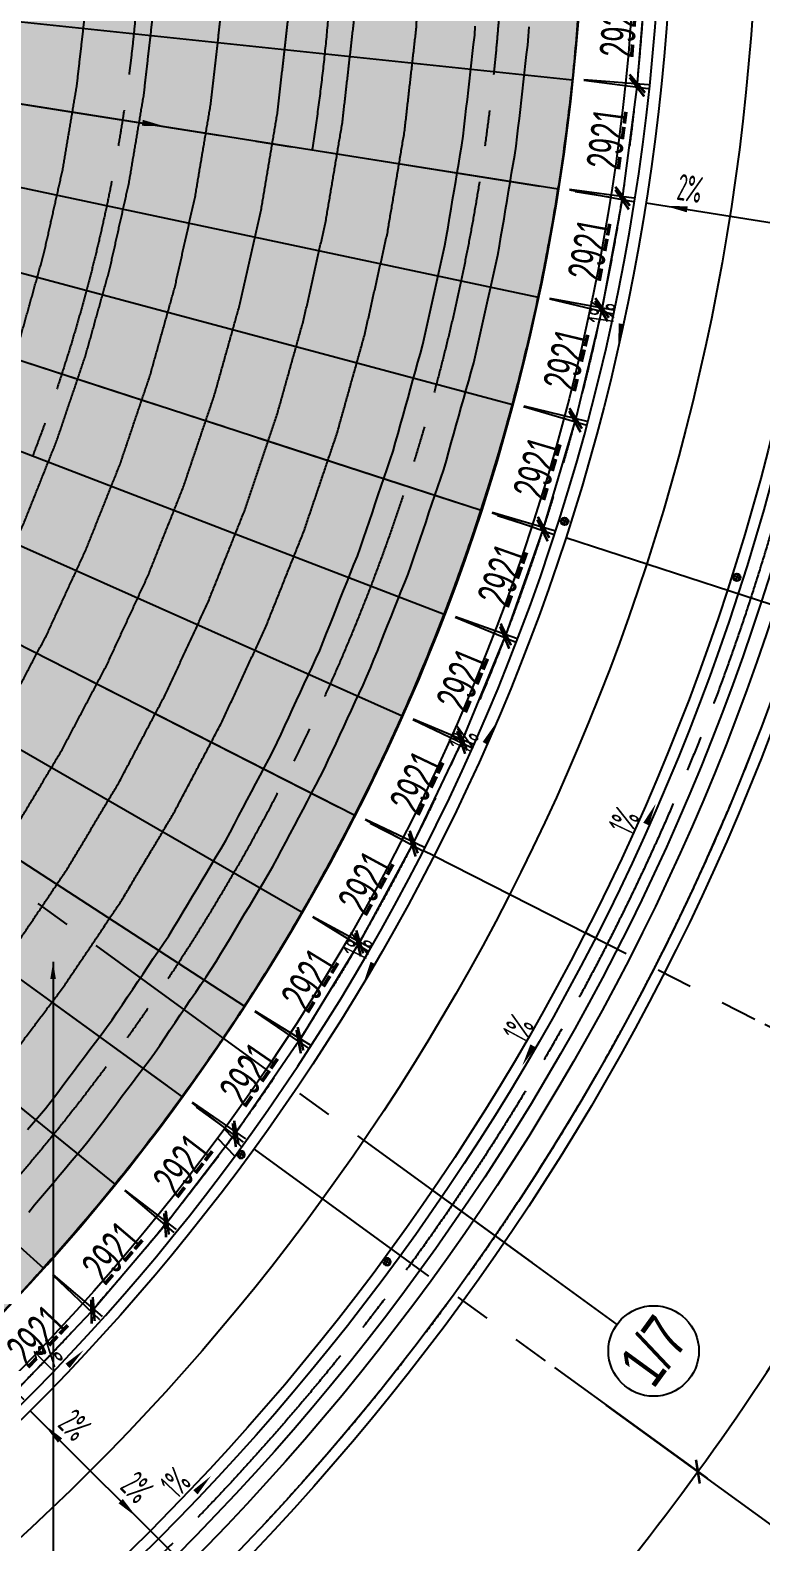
# Model space of a CAD drawing. Extents: x 104132 to 3338343, y -1228862 to 1409848.
# Drawn here: x 1028104 to 1047470, y 52137 to 92205 of the extents above; entities that cross this region are included whole.
import ezdxf
from ezdxf.enums import TextEntityAlignment as Align

# ---------------------------------------------------------------- set-up
doc = ezdxf.new("R2010")
doc.units = 0
doc.linetypes.add('CENTER', pattern=[50.8, 31.75, -6.35, 6.35, -6.35])
doc.linetypes.add('CENTER2', pattern=[28.575, 19.05, -3.175, 3.175, -3.175])
doc.layers.get('0').update_dxf_attribs({"color": 8})
doc.layers.get('Defpoints').update_dxf_attribs({"color": 8})
for name, color, linetype in [('#填充层', 8, 'Continuous'), ('#幕墙线-平面', 8, 'Continuous'), ('#标注', 8, 'Continuous'), ('#轴线', 8, 'CENTER2'), ('A-ROOF', 8, 'Continuous'), ('A-ROOF-DRAN', 8, 'Continuous'), ('A-ROOF-EDGE', 8, 'Continuous'), ('dim', 8, 'Continuous'), ('DIM_SYMB', 8, 'Continuous'), ('DOTE', 8, 'CENTER'), ('Make2D$可见线$曲线', 8, 'Continuous'), ('分水线', 8, 'Continuous'), ('落水口', 8, 'Continuous')]:
    doc.layers.add(name, color=color, linetype=linetype)
doc.styles.add('JHZX', font='jrs.shx', dxfattribs={"width": 0.6, "bigfont": 'jhz.shx'})
doc.styles.add('XD2008', font='xd-hzs.shx', dxfattribs={"width": 0.7, "bigfont": 'xd-hztxt.shx'})
doc.dimstyles.new('JZBZ-300', dxfattribs={"dimscale": 300, "dimtxt": 3, "dimasz": 1.5, "dimexe": 1, "dimexo": 1, "dimgap": 0.5, "dimtad": 1, "dimdec": 0, "dimdsep": 46, "dimtxsty": 'JHZX', "dimblk1": 'ARCHTICK', "dimblk2": 'ARCHTICK', "dimsah": 1, "dimcen": 0, "dimclrd": 1, "dimclre": 1, "dimclrt": 2, "dimadec": 3, "dimazin": 2, "dimtfac": 1, "dimtdec": 0, "dimtix": 1, "dimtmove": 0, "dimatfit": 3, "dimfxl": 1, "dimtolj": 1, "dimlwd": -1, "dimlwe": -1, "dimarcsym": 1})

# ---------------------------------------------------------------- blocks, each defined once
blk = doc.blocks.new('_ARCHTICK')
at = {"color": 0, "linetype": 'ByBlock', "const_width": 0.15}
blk.add_lwpolyline([(-0.5, -0.5), (0.5, 0.5)], dxfattribs=at)
blk = doc.blocks.new('*D10')
at = {"layer": '#标注', "color": 1, "ltscale": 300, "transparency": 16777216}
for p, q in [((626481, -187315), (630526, -190254)), ((619551, -195429), (623087, -198965))]:
    blk.add_line(p, q, dxfattribs=at)
blk.add_arc((571468, -147346), 72700, 315, 324, dxfattribs=at)
at = {"layer": 'Defpoints', "color": 0, "ltscale": 300, "transparency": 16777216}
for p in [(571468, -147346), (626238, -187139), (619339, -195217), (625494, -195992)]:
    blk.add_point(p, dxfattribs=at)
at = {"layer": '#标注', "color": 1, "ltscale": 300, "transparency": 16777216, "xscale": 450, "yscale": 450, "zscale": 450}
for p, rotation in [((630283, -190078), 53.99999999999972), ((622875, -198753), 224.9999999999996)]:
    blk.add_blockref('_ARCHTICK', p, dxfattribs=dict(at, rotation=rotation))
at = {"layer": '#标注', "color": 2, "ltscale": 300, "transparency": 16777216, "insert": (626293, -194171), "char_height": 900, "attachment_point": 5, "rotation": 49.5, "style": 'JHZX'}
blk.add_mtext('\\A1;9°', dxfattribs=at)
blk = doc.blocks.new('*D11')
at = {"layer": '#标注', "color": 1, "ltscale": 300, "transparency": 16777216}
for p, q in [((632056, -178217), (636511, -180487)), ((626481, -187315), (630526, -190254))]:
    blk.add_line(p, q, dxfattribs=at)
blk.add_arc((571468, -147346), 72700, 324, 333, dxfattribs=at)
at = {"layer": 'Defpoints', "color": 0, "ltscale": 300, "transparency": 16777216}
for p in [(571468, -147346), (631789, -178081), (632439, -186941), (626238, -187139)]:
    blk.add_point(p, dxfattribs=at)
at = {"layer": '#标注', "color": 1, "ltscale": 300, "transparency": 16777216, "xscale": 450, "yscale": 450, "zscale": 450}
for p, rotation in [((636244, -180351), 63.00000000000026), ((630283, -190078), 234.0000000000001)]:
    blk.add_blockref('_ARCHTICK', p, dxfattribs=dict(at, rotation=rotation))
at = {"layer": '#标注', "color": 2, "ltscale": 300, "transparency": 16777216, "insert": (632943, -185018), "char_height": 900, "attachment_point": 5, "rotation": 58.5, "style": 'JHZX'}
blk.add_mtext('\\A1;9°', dxfattribs=at)
blk = doc.blocks.new('*D12')
at = {"layer": '#标注', "color": 1, "ltscale": 300, "transparency": 16777216}
for p, q in [((636140, -168359), (640895, -169904)), ((632056, -178217), (636511, -180487))]:
    blk.add_line(p, q, dxfattribs=at)
blk.add_arc((571468, -147346), 72700, 333, 342, dxfattribs=at)
at = {"layer": 'Defpoints', "color": 0, "ltscale": 300, "transparency": 16777216}
for p in [(571468, -147346), (635854, -168266), (637883, -176916), (631789, -178081)]:
    blk.add_point(p, dxfattribs=at)
at = {"layer": '#标注', "color": 1, "ltscale": 300, "transparency": 16777216, "xscale": 450, "yscale": 450, "zscale": 450}
for p, rotation in [((640610, -169811), 72.00000000000054), ((636244, -180351), 243.0000000000004)]:
    blk.add_blockref('_ARCHTICK', p, dxfattribs=dict(at, rotation=rotation))
at = {"layer": '#标注', "color": 2, "ltscale": 300, "transparency": 16777216, "insert": (638080, -174937), "char_height": 900, "attachment_point": 5, "rotation": 67.5, "style": 'JHZX'}
blk.add_mtext('\\A1;9°', dxfattribs=at)
blk = doc.blocks.new('*U1046')
blk.add_line((0, -20), (0, 0))
blk.add_circle((0, -24), 4)
at = {"style": 'JHZX', "width": 0.75}
blk.add_attdef('AXES', text='', height=4, dxfattribs=at).set_placement((0, -24), align=Align.MIDDLE_CENTER)
blk = doc.blocks.new('lsk')
at = {"layer": '落水口'}
blk.add_line((-28, 96), (28, -96), dxfattribs=at)
blk.add_lwpolyline([(-96, -28), (96, 28)], dxfattribs=at)
for radius in [100, 80]:
    blk.add_circle((0, 0), radius, dxfattribs=at)
blk = doc.blocks.new('lsk11')
at = {"layer": '落水口', "rotation": 225.0000000000021}
for p in [(26228, 39482), (30793, 37999)]:
    blk.add_blockref('lsk', p, dxfattribs=at)
at = {"layer": '落水口', "xscale": -1, "rotation": 260.6690180626625}
for p in [(17652, 22698), (21519, 19855)]:
    blk.add_blockref('lsk', p, dxfattribs=at)
blk = doc.blocks.new('JMWTERY')
at = {"layer": 'Make2D$可见线$曲线'}
blk.add_rational_spline([(927917, 33213), (927951, 33190), (927985, 33167), (928019, 33145), (936906, 27248), (941383, 17568), (940122, 6977), (938860, -3613), (932234, -11971), (922211, -15615), (937201, -10171), (948710, 869), (954773, 15620), (960836, 30371), (960417, 46314), (953588, 60726), (946760, 75138), (934687, 85559), (919432, 90209), (904176, 94859), (888343, 92944), (874637, 84791), (885014, 90959), (897076, 91446), (907918, 86135), (920366, 80037), (925610, 67205), (920997, 54134), (920318, 52131), (919453, 47125), (921506, 39165), (925644, 34811), (928019, 33145)], [1, 0.999996113481, 0.999996113481, 1, 0.901066671043, 0.901066671043, 1, 0.901066671043, 0.901066671043, 1, 0.943080593589, 0.943080593589, 1, 0.943080593589, 0.943080593589, 1, 0.943080593589, 0.943080593589, 1, 0.943080593589, 0.943080593589, 1, 0.919691876547, 0.919691876547, 1, 0.831327557108, 0.831327557108, 1, 1, 1, 1, 1, 1], degree=3, knots=[0, 0, 0, 0, 122.952389, 122.952389, 122.952389, 30675.114757, 30675.114757, 30675.114757, 61227.277124, 61227.277124, 61227.277124, 107678.374686, 107678.374686, 107678.374686, 154129.472248, 154129.472248, 154129.472248, 200580.56981, 200580.56981, 200580.56981, 247031.667371, 247031.667371, 247031.667371, 282015.614113, 282015.614113, 282015.614113, 319833.719944, 319833.719944, 319833.719944, 326178.653356, 334762.75408, 343466.185823, 343466.185823, 343466.185823, 343466.185823], dxfattribs=at)
blk = doc.blocks.new('A$C11717694')
at = {"layer": 'Make2D$可见线$曲线'}
blk.add_rational_spline([(17835, 17303), (13198, 4164), (24754, -3618), (24805, -3652), (24857, -3686), (38961, -13045), (36959, -29854), (34957, -46662), (19048, -52446), (51564, -40637), (55447, -6261), (59330, 28114), (30268, 46879), (1206, 65645), (-28526, 47960), (-12249, 57634), (4755, 49304), (25383, 39199), (17898, 17483), (17866, 17392), (17835, 17303)], [1, 0.79078436516, 1, 0.999994170222, 1, 0.851600006568, 1, 0.851600006568, 1, 0.849916551978, 1, 0.849916551978, 1, 0.849916551978, 1, 0.879537814788, 1, 0.749424447555, 1, 0.999993275487, 1], degree=2, knots=[0, 0, 0, 1.317414, 1.317414, 1.324243, 1.324243, 2.427776, 2.427776, 3.531308, 3.531308, 4.641247, 4.641247, 5.751186, 5.751186, 6.861125, 6.861125, 7.852937, 7.852937, 9.300145, 9.300145, 9.30748, 9.30748, 9.30748], dxfattribs=at)
blk = doc.blocks.new('QWSXFFDG')
at = {"layer": 'Make2D$可见线$曲线'}
for p, q in [((928043, 34216), (958657, 30998)), ((928500, 32818), (958275, 28102)), ((930917, 30932), (957743, 25230)), ((933086, 28813), (957061, 22389)), ((934994, 26488), (956231, 19588)), ((936628, 23985), (955256, 16834)), ((937974, 21332), (954138, 14136)), ((939023, 18559), (952880, 11499)), ((939766, 15698), (951486, 8932)), ((940196, 12781), (949959, 6441)), ((940312, 9840), (948305, 4033)), ((940113, 6909), (946526, 1716)), ((939604, 4019), (944629, -505))]:
    blk.add_line(p, q, dxfattribs=at)
for points in [[(944239, 982), (944396, 1169), (944553, 1356), (944710, 1543), (944867, 1730), (945024, 1917), (945182, 2104), (945339, 2291), (945496, 2478), (945653, 2665), (945810, 2852), (945959, 3046), (946106, 3241), (946253, 3436), (946399, 3631), (946546, 3827), (946693, 4022), (946840, 4217), (946987, 4412), (947134, 4607), (947281, 4802), (947428, 4997), (947575, 5192), (947712, 5395), (947848, 5597), (947984, 5800), (948121, 6003), (948257, 6205), (948393, 6408), (948530, 6611), (948666, 6813), (948802, 7016), (948939, 7219), (949075, 7421), (949211, 7624), (949336, 7834), (949461, 8044), (949587, 8253), (949712, 8463), (949837, 8673), (949963, 8882), (950088, 9092), (950213, 9301), (950339, 9511), (950464, 9721), (950590, 9930), (950713, 10141), (950827, 10357), (950941, 10573), (951055, 10789), (951169, 11005), (951283, 11221), (951397, 11437), (951511, 11653), (951625, 11869), (951739, 12085), (951853, 12301), (951967, 12517), (952077, 12735), (952180, 12957), (952282, 13178), (952385, 13400), (952487, 13622), (952589, 13844), (952692, 14065), (952794, 14287), (952897, 14509), (952999, 14731), (953101, 14952), (953204, 15174), (953301, 15398), (953391, 15625), (953482, 15852), (953572, 16079), (953663, 16306), (953753, 16533), (953844, 16760), (953934, 16986), (954025, 17213), (954115, 17440), (954206, 17667), (954296, 17894), (954379, 18123), (954458, 18355), (954536, 18586), (954614, 18818), (954693, 19049), (954771, 19280), (954849, 19512), (954927, 19743), (955006, 19974), (955084, 20206), (955162, 20437), (955241, 20669), (955310, 20903), (955376, 21138), (955442, 21373), (955508, 21608), (955574, 21843), (955639, 22079), (955705, 22314), (955771, 22549), (955837, 22784), (955903, 23019), (955969, 23255), (956035, 23490), (956090, 23728), (956143, 23966), (956196, 24204), (956250, 24443), (956303, 24681), (956356, 24920), (956410, 25158), (956463, 25396), (956516, 25635), (956570, 25873), (956623, 26111), (956676, 26350), (956717, 26591), (956757, 26831), (956798, 27072), (956839, 27313), (956879, 27554), (956920, 27795), (956960, 28036), (957001, 28277), (957041, 28518), (957082, 28758), (957122, 28999), (957161, 29240), (957189, 29483), (957217, 29726), (957245, 29968), (957272, 30211), (957300, 30454), (957328, 30696), (957355, 30939), (957383, 31182), (957411, 31424), (957438, 31667), (957466, 31910), (957491, 32153), (957505, 32397)], [(944211, 3166), (944368, 3353), (944526, 3541), (944683, 3728), (944833, 3921), (944980, 4117), (945127, 4312), (945274, 4508), (945422, 4704), (945569, 4899), (945716, 5095), (945863, 5290), (946010, 5486), (946157, 5681), (946305, 5877), (946450, 6074), (946586, 6277), (946723, 6480), (946859, 6683), (946996, 6886), (947133, 7089), (947269, 7292), (947406, 7495), (947542, 7698), (947679, 7901), (947815, 8104), (947952, 8307), (948081, 8515), (948207, 8725), (948333, 8935), (948458, 9145), (948584, 9355), (948709, 9565), (948835, 9775), (948961, 9985), (949086, 10195), (949212, 10405), (949337, 10615), (949462, 10826), (949576, 11042), (949690, 11259), (949804, 11475), (949919, 11691), (950033, 11908), (950147, 12124), (950261, 12341), (950376, 12557), (950490, 12773), (950604, 12990), (950718, 13206), (950826, 13426), (950928, 13648), (951031, 13870), (951134, 14092), (951236, 14315), (951339, 14537), (951441, 14759), (951544, 14981), (951647, 15203), (951749, 15425), (951852, 15648), (951954, 15870), (952044, 16097), (952135, 16325), (952226, 16552), (952316, 16779), (952407, 17007), (952498, 17234), (952588, 17461), (952679, 17688), (952770, 17916), (952860, 18143), (952951, 18370), (953035, 18600), (953114, 18832), (953192, 19064), (953270, 19295), (953349, 19527), (953427, 19759), (953506, 19991), (953584, 20223), (953663, 20454), (953741, 20686), (953820, 20918), (953898, 21150), (953964, 21385), (954030, 21621), (954096, 21857), (954162, 22092), (954228, 22328), (954294, 22564), (954360, 22799), (954426, 23035), (954492, 23270), (954558, 23506), (954624, 23742), (954685, 23979), (954738, 24218), (954792, 24456), (954845, 24695), (954898, 24934), (954952, 25173), (955005, 25412), (955059, 25650), (955112, 25889), (955165, 26128), (955219, 26367), (955272, 26606), (955314, 26847), (955355, 27088), (955395, 27329), (955436, 27571), (955476, 27812), (955517, 28053), (955558, 28295), (955598, 28536), (955639, 28777), (955680, 29019), (955720, 29260), (955756, 29502), (955784, 29745), (955812, 29988), (955839, 30231), (955867, 30475), (955895, 30718), (955922, 30961), (955950, 31204), (955978, 31447), (956006, 31690), (956033, 31933), (956061, 32177), (956078, 32421)]]:
    blk.add_lwpolyline(points, dxfattribs=at)
for points, knots in [([(937898, -1250), (938885, -301), (939873, 649), (940808, 1650), (941744, 2651), (942625, 3700), (943506, 4750), (944329, 5844), (945153, 6939), (945918, 8076), (946683, 9212), (947386, 10388), (948089, 11564), (948729, 12775), (949368, 13987), (949943, 15231), (950517, 16475), (951024, 17747), (951532, 19020), (951971, 20318), (952410, 21615), (952780, 22935), (953149, 24254), (953448, 25591), (953747, 26928), (953975, 28279), (954202, 29630), (954357, 30991), (954513, 32352), (954595, 33720), (954678, 35087), (954688, 36458), (954698, 37828), (954635, 39196), (954573, 40565), (954437, 41928), (954302, 43291), (954094, 44646), (953886, 46000), (953607, 47341), (953327, 48682), (952977, 50007), (952627, 51331), (952207, 52636), (951786, 53940), (951298, 55219), (950809, 56499), (950252, 57751), (949696, 59004), (949074, 60224), (948452, 61445), (947766, 62631), (947080, 63817), (946332, 64965), (945584, 66113), (944776, 67219), (943969, 68326), (943103, 69388), (942237, 70450), (941317, 71464), (940396, 72479), (939422, 73443), (938449, 74407), (937425, 75318), (936402, 76229), (935332, 77085), (934262, 77940), (933147, 78737), (932033, 79535), (930878, 80271), (929723, 81008), (928531, 81683), (927338, 82358), (926111, 82968), (924885, 83578), (923627, 84122), (922370, 84666), (921085, 85143), (919801, 85619), (918493, 86027), (917184, 86435), (915857, 86772), (914529, 87110), (913185, 87376), (911841, 87643), (910485, 87837), (909128, 88032), (907764, 88154), (906399, 88277), (904145, 88358), (901892, 88440)], [0, 0, 0, 1, 1, 2, 2, 3, 3, 4, 4, 5, 5, 6, 6, 7, 7, 8, 8, 9, 9, 10, 10, 11, 11, 12, 12, 13, 13, 14, 14, 15, 15, 16, 16, 17, 17, 18, 18, 19, 19, 20, 20, 21, 21, 22, 22, 23, 23, 24, 24, 25, 25, 26, 26, 27, 27, 28, 28, 29, 29, 30, 30, 31, 31, 32, 32, 33, 33, 34, 34, 35, 35, 36, 36, 37, 37, 38, 38, 39, 39, 40, 40, 41, 41, 42, 42, 43, 43, 44, 44, 45.646049, 45.646049, 45.646049]), ([(939125, 2119), (940664, 3952), (942203, 5785), (943000, 6845), (943798, 7904), (944538, 9004), (945278, 10104), (945958, 11242), (946638, 12380), (947257, 13552), (947876, 14725), (948432, 15928), (948988, 17132), (949479, 18363), (949970, 19595), (950395, 20851), (950820, 22107), (951178, 23383), (951535, 24660), (951825, 25954), (952114, 27248), (952334, 28555), (952554, 29862), (952704, 31180), (952855, 32497), (952935, 33820), (953015, 35144), (953025, 36470), (953034, 37795), (952973, 39120), (952913, 40444), (952782, 41764), (952650, 43083), (952449, 44393), (952248, 45704), (951978, 47002), (951708, 48300), (951369, 49582), (951030, 50863), (950623, 52125), (950217, 53387), (949743, 54626), (949270, 55864), (948732, 57076), (948194, 58288), (947592, 59469), (946990, 60650), (946326, 61798), (945663, 62946), (944939, 64057), (944215, 65167), (943433, 66238), (942651, 67309), (941813, 68337), (940976, 69365), (940085, 70346), (939194, 71328), (938251, 72261), (937309, 73194), (936319, 74076), (935329, 74957), (934293, 75785), (933258, 76613), (932179, 77384), (931101, 78156), (929983, 78869), (928866, 79582), (927711, 80235), (926557, 80888), (925370, 81478), (924183, 82069), (922966, 82595), (921750, 83122), (920507, 83583), (919263, 84044), (917998, 84439), (916732, 84833), (915447, 85160), (914162, 85486), (912861, 85744), (911561, 86002), (909160, 86347), (906759, 86691)], [-0.805323, -0.805323, -0.805323, 1, 1, 2, 2, 3, 3, 4, 4, 5, 5, 6, 6, 7, 7, 8, 8, 9, 9, 10, 10, 11, 11, 12, 12, 13, 13, 14, 14, 15, 15, 16, 16, 17, 17, 18, 18, 19, 19, 20, 20, 21, 21, 22, 22, 23, 23, 24, 24, 25, 25, 26, 26, 27, 27, 28, 28, 29, 29, 30, 30, 31, 31, 32, 32, 33, 33, 34, 34, 35, 35, 36, 36, 37, 37, 38, 38, 39, 39, 40, 40, 41.829166, 41.829166, 41.829166]), ([(939948, 5683), (941164, 7298), (942380, 8913), (943094, 9975), (943808, 11037), (944465, 12135), (945122, 13233), (945719, 14364), (946316, 15496), (946853, 16658), (947389, 17819), (947863, 19008), (948337, 20196), (948747, 21408), (949157, 22620), (949503, 23852), (949848, 25085), (950127, 26333), (950406, 27582), (950618, 28844), (950831, 30106), (950976, 31377), (951121, 32648), (951198, 33925), (951276, 35203), (951285, 36482), (951294, 37762), (951236, 39040), (951177, 40318), (951050, 41591), (950924, 42865), (950730, 44130), (950536, 45394), (950275, 46647), (950014, 47900), (949687, 49137), (949360, 50374), (948967, 51592), (948575, 52810), (948118, 54005), (947662, 55200), (947142, 56370), (946623, 57539), (946042, 58679), (945461, 59819), (944820, 60927), (944180, 62035), (943481, 63107), (942783, 64179), (942028, 65212), (941273, 66246), (940465, 67238), (939657, 68230), (938797, 69177), (937937, 70124), (937027, 71025), (936118, 71925), (935162, 72776), (934207, 73627), (933207, 74426), (932208, 75225), (931167, 75969), (930126, 76714), (929048, 77402), (927969, 78091), (926855, 78721), (925741, 79351), (924596, 79921), (923450, 80490), (922276, 80999), (921101, 81507), (919901, 81952), (918702, 82397), (917480, 82778), (916258, 83158), (915018, 83474), (913778, 83789), (912523, 84038), (911268, 84287)], [-0.579826, -0.579826, -0.579826, 1, 1, 2, 2, 3, 3, 4, 4, 5, 5, 6, 6, 7, 7, 8, 8, 9, 9, 10, 10, 11, 11, 12, 12, 13, 13, 14, 14, 15, 15, 16, 16, 17, 17, 18, 18, 19, 19, 20, 20, 21, 21, 22, 22, 23, 23, 24, 24, 25, 25, 26, 26, 27, 27, 28, 28, 29, 29, 30, 30, 31, 31, 32, 32, 33, 33, 34, 34, 35, 35, 36, 36, 37, 37, 38, 38, 39, 39, 39]), ([(940289, 8999), (941296, 10495), (942302, 11992), (942935, 13050), (943567, 14107), (944142, 15197), (944718, 16286), (945234, 17405), (945751, 18524), (946207, 19668), (946664, 20813), (947058, 21980), (947453, 23147), (947786, 24333), (948118, 25520), (948387, 26722), (948656, 27925), (948860, 29140), (949065, 30355), (949205, 31579), (949344, 32803), (949419, 34033), (949493, 35263), (949502, 36495), (949511, 37727), (949455, 38958), (949398, 40189), (949276, 41415), (949155, 42641), (948968, 43859), (948781, 45077), (948530, 46283), (948278, 47490), (947963, 48681), (947648, 49872), (947270, 51045), (946893, 52218), (946453, 53369), (946013, 54520), (945513, 55646), (945013, 56772), (944453, 57870), (943894, 58968), (943277, 60034), (942660, 61101), (941988, 62133), (941315, 63166), (940588, 64161), (939862, 65156), (939083, 66111), (938305, 67066), (937477, 67979), (936648, 68891), (935773, 69758), (934897, 70625), (933977, 71445), (933057, 72264), (932094, 73033), (931132, 73803), (930129, 74520), (929127, 75237), (928089, 75899), (927050, 76562), (925977, 77169), (924905, 77775), (923802, 78324), (922698, 78873), (921567, 79362), (920437, 79852), (919281, 80280), (918126, 80709), (916072, 81349), (914019, 81989)], [-0.46403, -0.46403, -0.46403, 1, 1, 2, 2, 3, 3, 4, 4, 5, 5, 6, 6, 7, 7, 8, 8, 9, 9, 10, 10, 11, 11, 12, 12, 13, 13, 14, 14, 15, 15, 16, 16, 17, 17, 18, 18, 19, 19, 20, 20, 21, 21, 22, 22, 23, 23, 24, 24, 25, 25, 26, 26, 27, 27, 28, 28, 29, 29, 30, 30, 31, 31, 32, 32, 33, 33, 34, 34, 35, 35, 36.745716, 36.745716, 36.745716]), ([(940255, 12056), (941131, 13521), (942006, 14985), (942559, 16032), (943113, 17080), (943609, 18155), (944106, 19231), (944545, 20331), (944983, 21431), (945363, 22553), (945743, 23675), (946062, 24816), (946382, 25957), (946640, 27113), (946899, 28269), (947095, 29437), (947292, 30605), (947426, 31782), (947561, 32959), (947632, 34141), (947704, 35324), (947712, 36508), (947721, 37693), (947667, 38876), (947612, 40059), (947495, 41238), (947378, 42417), (947199, 43588), (947019, 44759), (946777, 45918), (946536, 47078), (946233, 48223), (945930, 49368), (945567, 50496), (945204, 51623), (944781, 52730), (944358, 53837), (943877, 54919), (943396, 56002), (942859, 57057), (942321, 58113), (941728, 59138), (941135, 60164), (940488, 61156), (939841, 62149), (939143, 63105), (938444, 64062), (937696, 64980), (936947, 65899), (936151, 66776), (935355, 67653), (934513, 68486), (933672, 69320), (932787, 70108), (931902, 70895), (930977, 71635), (930051, 72375), (929088, 73064), (928125, 73753), (927126, 74390), (926127, 75028), (925096, 75611), (924065, 76194), (923004, 76722), (921944, 77249), (920857, 77720), (919769, 78190), (918119, 78803), (916469, 79415)], [-0.440238, -0.440238, -0.440238, 1, 1, 2, 2, 3, 3, 4, 4, 5, 5, 6, 6, 7, 7, 8, 8, 9, 9, 10, 10, 11, 11, 12, 12, 13, 13, 14, 14, 15, 15, 16, 16, 17, 17, 18, 18, 19, 19, 20, 20, 21, 21, 22, 22, 23, 23, 24, 24, 25, 25, 26, 26, 27, 27, 28, 28, 29, 29, 30, 30, 31, 31, 32, 32, 33, 33, 34.485949, 34.485949, 34.485949]), ([(939921, 14873), (940713, 16374), (941506, 17874), (941982, 18906), (942459, 19939), (942880, 20995), (943301, 22051), (943666, 23128), (944030, 24204), (944337, 25299), (944643, 26394), (944891, 27504), (945140, 28613), (945328, 29734), (945517, 30855), (945646, 31985), (945775, 33114), (945844, 34249), (945912, 35384), (945921, 36521), (945929, 37658), (945877, 38794), (945825, 39929), (945712, 41061), (945600, 42192), (945427, 43316), (945255, 44440), (945023, 45553), (944791, 46666), (944501, 47765), (944210, 48864), (943861, 49946), (943513, 51028), (943107, 52091), (942701, 53153), (942240, 54192), (941778, 55231), (941262, 56244), (940746, 57257), (940177, 58241), (939607, 59225), (938987, 60178), (938366, 61130), (937696, 62049), (937025, 62967), (936307, 63848), (935589, 64730), (934824, 65571), (934060, 66413), (933252, 67213), (932445, 68013), (931595, 68769), (930746, 69525), (929858, 70235), (928970, 70945), (928045, 71607), (927121, 72268), (926162, 72880), (925204, 73491), (924214, 74051), (923224, 74611), (922206, 75117), (921188, 75624), (919767, 76239), (918345, 76854)], [-0.492663, -0.492663, -0.492663, 1, 1, 2, 2, 3, 3, 4, 4, 5, 5, 6, 6, 7, 7, 8, 8, 9, 9, 10, 10, 11, 11, 12, 12, 13, 13, 14, 14, 15, 15, 16, 16, 17, 17, 18, 18, 19, 19, 20, 20, 21, 21, 22, 22, 23, 23, 24, 24, 25, 25, 26, 26, 27, 27, 28, 28, 29, 29, 30, 30, 31, 31, 32.362638, 32.362638, 32.362638])]:
    blk.add_open_spline(points, degree=2, knots=knots, dxfattribs=at)
at = {"layer": '#标注', "ltscale": 300}
blk.add_blockref('A$C11717694', (903162, 36831), dxfattribs=at)
blk = doc.blocks.new('*D1212')
at = {"layer": '#标注', "color": 1, "ltscale": 300, "transparency": 16777216}
for p, q in [((55795, -5842), (57497, -6065)), ((57200, -6026), (56820, -8923)), ((55415, -8738), (57117, -8962))]:
    blk.add_line(p, q, dxfattribs=at)
at = {"layer": 'Defpoints', "color": 0, "ltscale": 300, "transparency": 16777216}
for p in [(55497, -5803), (55117, -8699), (56820, -8923)]:
    blk.add_point(p, dxfattribs=at)
at = {"layer": '#标注', "color": 1, "ltscale": 300, "transparency": 16777216, "xscale": 450, "yscale": 450, "zscale": 450}
for p, rotation in [((57200, -6026), 82.52880506462647), ((56820, -8923), 262.5288050646264)]:
    blk.add_blockref('_ARCHTICK', p, dxfattribs=dict(at, rotation=rotation))
at = {"layer": '#标注', "color": 2, "ltscale": 300, "transparency": 16777216, "insert": (56415, -7396), "char_height": 900, "attachment_point": 5, "rotation": 82.5288, "style": 'JHZX'}
blk.add_mtext('\\A1;2921', dxfattribs=at)
blk = doc.blocks.new('*D1213')
at = {"layer": '#标注', "color": 1, "ltscale": 300, "transparency": 16777216}
for p, q in [((55413, -8753), (57101, -9065)), ((56806, -9011), (56275, -11883)), ((54882, -11626), (56570, -11938))]:
    blk.add_line(p, q, dxfattribs=at)
at = {"layer": 'Defpoints', "color": 0, "ltscale": 300, "transparency": 16777216}
for p in [(55117, -8699), (54587, -11571), (56275, -11883)]:
    blk.add_point(p, dxfattribs=at)
at = {"layer": '#标注', "color": 1, "ltscale": 300, "transparency": 16777216, "xscale": 450, "yscale": 450, "zscale": 450}
for p, rotation in [((56806, -9011), 79.52950438801662), ((56275, -11883), 259.5295043880166)]:
    blk.add_blockref('_ARCHTICK', p, dxfattribs=dict(at, rotation=rotation))
at = {"layer": '#标注', "color": 2, "ltscale": 300, "transparency": 16777216, "insert": (55950, -10338), "char_height": 900, "attachment_point": 5, "rotation": 79.5295, "style": 'JHZX'}
blk.add_mtext('\\A1;2921', dxfattribs=at)
blk = doc.blocks.new('*D1214')
at = {"layer": '#标注', "color": 1, "ltscale": 300, "transparency": 16777216}
for p, q in [((54878, -11640), (56548, -12040)), ((56257, -11970), (55576, -14812)), ((54198, -14482), (55868, -14881))]:
    blk.add_line(p, q, dxfattribs=at)
at = {"layer": 'Defpoints', "color": 0, "ltscale": 300, "transparency": 16777216}
for p in [(54587, -11571), (53906, -14412), (55576, -14812)]:
    blk.add_point(p, dxfattribs=at)
at = {"layer": '#标注', "color": 1, "ltscale": 300, "transparency": 16777216, "xscale": 450, "yscale": 450, "zscale": 450}
for p, rotation in [((56257, -11970), 76.53020371140583), ((55576, -14812), 256.5302037114058)]:
    blk.add_blockref('_ARCHTICK', p, dxfattribs=dict(at, rotation=rotation))
at = {"layer": '#标注', "color": 2, "ltscale": 300, "transparency": 16777216, "insert": (55333, -13251), "char_height": 900, "attachment_point": 5, "rotation": 76.5302, "style": 'JHZX'}
blk.add_mtext('\\A1;2921', dxfattribs=at)
blk = doc.blocks.new('*D1215')
at = {"layer": '#标注', "color": 1, "ltscale": 300, "transparency": 16777216}
for p, q in [((54194, -14496), (55841, -14983)), ((55553, -14898), (54725, -17699)), ((53366, -17298), (55012, -17784))]:
    blk.add_line(p, q, dxfattribs=at)
at = {"layer": 'Defpoints', "color": 0, "ltscale": 300, "transparency": 16777216}
for p in [(53906, -14411), (53078, -17212), (54725, -17699)]:
    blk.add_point(p, dxfattribs=at)
at = {"layer": '#标注', "color": 1, "ltscale": 300, "transparency": 16777216, "xscale": 450, "yscale": 450, "zscale": 450}
for p, rotation in [((55553, -14898), 73.53090303479664), ((54725, -17699), 253.5309030347966)]:
    blk.add_blockref('_ARCHTICK', p, dxfattribs=dict(at, rotation=rotation))
at = {"layer": '#标注', "color": 2, "ltscale": 300, "transparency": 16777216, "insert": (54563, -16128), "char_height": 900, "attachment_point": 5, "rotation": 73.5309, "style": 'JHZX'}
blk.add_mtext('\\A1;2921', dxfattribs=at)
blk = doc.blocks.new('*D1216')
at = {"layer": '#标注', "color": 1, "ltscale": 300, "transparency": 16777216}
for p, q in [((53361, -17312), (54980, -17884)), ((54697, -17784), (53724, -20538)), ((52388, -20066), (54006, -20638))]:
    blk.add_line(p, q, dxfattribs=at)
at = {"layer": 'Defpoints', "color": 0, "ltscale": 300, "transparency": 16777216}
for p in [(53078, -17212), (52105, -19966), (53724, -20538)]:
    blk.add_point(p, dxfattribs=at)
at = {"layer": '#标注', "color": 1, "ltscale": 300, "transparency": 16777216, "xscale": 450, "yscale": 450, "zscale": 450}
for p, rotation in [((54697, -17784), 70.531602358188), ((53724, -20538), 250.531602358188)]:
    blk.add_blockref('_ARCHTICK', p, dxfattribs=dict(at, rotation=rotation))
at = {"layer": '#标注', "color": 2, "ltscale": 300, "transparency": 16777216, "insert": (53645, -18961), "char_height": 900, "attachment_point": 5, "rotation": 70.5316, "style": 'JHZX'}
blk.add_mtext('\\A1;2921', dxfattribs=at)
blk = doc.blocks.new('*D1211')
at = {"layer": '#标注', "color": 1, "ltscale": 300, "transparency": 16777216}
for p, q in [((56024, -2914), (57736, -3048)), ((57437, -3025), (57209, -5937)), ((55796, -5827), (57508, -5961))]:
    blk.add_line(p, q, dxfattribs=at)
at = {"layer": 'Defpoints', "color": 0, "ltscale": 300, "transparency": 16777216}
for p in [(55725, -2891), (55497, -5803), (57209, -5937)]:
    blk.add_point(p, dxfattribs=at)
at = {"layer": '#标注', "color": 1, "ltscale": 300, "transparency": 16777216, "xscale": 450, "yscale": 450, "zscale": 450}
for p, rotation in [((57437, -3025), 85.52810574123572), ((57209, -5937), 265.5281057412357)]:
    blk.add_blockref('_ARCHTICK', p, dxfattribs=dict(at, rotation=rotation))
at = {"layer": '#标注', "color": 2, "ltscale": 300, "transparency": 16777216, "insert": (56725, -4434), "char_height": 900, "attachment_point": 5, "rotation": 85.5281, "style": 'JHZX'}
blk.add_mtext('\\A1;2921', dxfattribs=at)
blk = doc.blocks.new('*D1223')
at = {"layer": '#标注', "color": 1, "ltscale": 300, "transparency": 16777216}
for p, q in [((43615, -35281), (44922, -36395)), ((44693, -36201), (42798, -38423)), ((41719, -37504), (43026, -38618))]:
    blk.add_line(p, q, dxfattribs=at)
at = {"layer": 'Defpoints', "color": 0, "ltscale": 300, "transparency": 16777216}
for p in [(43387, -35086), (41491, -37309), (42798, -38423)]:
    blk.add_point(p, dxfattribs=at)
at = {"layer": '#标注', "color": 1, "ltscale": 300, "transparency": 16777216, "xscale": 450, "yscale": 450, "zscale": 450}
for p, rotation in [((44693, -36201), 49.5364976219191), ((42798, -38423), 229.5364976219191)]:
    blk.add_blockref('_ARCHTICK', p, dxfattribs=dict(at, rotation=rotation))
at = {"layer": '#标注', "color": 2, "ltscale": 300, "transparency": 16777216, "insert": (43289, -36923), "char_height": 900, "attachment_point": 5, "rotation": 49.5365, "style": 'JHZX'}
blk.add_mtext('\\A1;2921', dxfattribs=at)
blk = doc.blocks.new('*D1224')
at = {"layer": '#标注', "color": 1, "ltscale": 300, "transparency": 16777216}
for p, q in [((41709, -37515), (42956, -38696)), ((42738, -38490), (40728, -40610)), ((39700, -39635), (40946, -40816))]:
    blk.add_line(p, q, dxfattribs=at)
at = {"layer": 'Defpoints', "color": 0, "ltscale": 300, "transparency": 16777216}
for p in [(41492, -37308), (39482, -39429), (40728, -40610)]:
    blk.add_point(p, dxfattribs=at)
at = {"layer": '#标注', "color": 1, "ltscale": 300, "transparency": 16777216, "xscale": 450, "yscale": 450, "zscale": 450}
for p, rotation in [((42738, -38490), 46.53719694531038), ((40728, -40610), 226.5371969453104)]:
    blk.add_blockref('_ARCHTICK', p, dxfattribs=dict(at, rotation=rotation))
at = {"layer": '#标注', "color": 2, "ltscale": 300, "transparency": 16777216, "insert": (41298, -39137), "char_height": 900, "attachment_point": 5, "rotation": 46.5372, "style": 'JHZX'}
blk.add_mtext('\\A1;2921', dxfattribs=at)
blk = doc.blocks.new('*D1217')
at = {"layer": '#标注', "color": 1, "ltscale": 300, "transparency": 16777216}
for p, q in [((52382, -20080), (53969, -20736)), ((53692, -20622), (52575, -23321)), ((51266, -22780), (52852, -23436))]:
    blk.add_line(p, q, dxfattribs=at)
at = {"layer": 'Defpoints', "color": 0, "ltscale": 300, "transparency": 16777216}
for p in [(52105, -19965), (50989, -22665), (52575, -23321)]:
    blk.add_point(p, dxfattribs=at)
at = {"layer": '#标注', "color": 1, "ltscale": 300, "transparency": 16777216, "xscale": 450, "yscale": 450, "zscale": 450}
for p, rotation in [((53692, -20622), 67.53230168157705), ((52575, -23321), 247.532301681577)]:
    blk.add_blockref('_ARCHTICK', p, dxfattribs=dict(at, rotation=rotation))
at = {"layer": '#标注', "color": 2, "ltscale": 300, "transparency": 16777216, "insert": (52579, -21742), "char_height": 900, "attachment_point": 5, "rotation": 67.5323, "style": 'JHZX'}
blk.add_mtext('\\A1;2921', dxfattribs=at)
blk = doc.blocks.new('*D1218')
at = {"layer": '#标注', "color": 1, "ltscale": 300, "transparency": 16777216}
for p, q in [((51260, -22793), (52810, -23532)), ((52539, -23403), (51283, -26040)), ((50004, -25431), (51554, -26169))]:
    blk.add_line(p, q, dxfattribs=at)
at = {"layer": 'Defpoints', "color": 0, "ltscale": 300, "transparency": 16777216}
for p in [(50989, -22664), (49733, -25302), (51283, -26040)]:
    blk.add_point(p, dxfattribs=at)
at = {"layer": '#标注', "color": 1, "ltscale": 300, "transparency": 16777216, "xscale": 450, "yscale": 450, "zscale": 450}
for p, rotation in [((52539, -23403), 64.5330010049681), ((51283, -26040), 244.5330010049681)]:
    blk.add_blockref('_ARCHTICK', p, dxfattribs=dict(at, rotation=rotation))
at = {"layer": '#标注', "color": 2, "ltscale": 300, "transparency": 16777216, "insert": (51369, -24463), "char_height": 900, "attachment_point": 5, "rotation": 64.533, "style": 'JHZX'}
blk.add_mtext('\\A1;2921', dxfattribs=at)
blk = doc.blocks.new('*D1219')
at = {"layer": '#标注', "color": 1, "ltscale": 300, "transparency": 16777216}
for p, q in [((49997, -25444), (51506, -26263)), ((51242, -26120), (49850, -28688)), ((48604, -28013), (50114, -28831))]:
    blk.add_line(p, q, dxfattribs=at)
at = {"layer": 'Defpoints', "color": 0, "ltscale": 300, "transparency": 16777216}
for p in [(49733, -25301), (48341, -27870), (49850, -28688)]:
    blk.add_point(p, dxfattribs=at)
at = {"layer": '#标注', "color": 1, "ltscale": 300, "transparency": 16777216, "xscale": 450, "yscale": 450, "zscale": 450}
for p, rotation in [((51242, -26120), 61.53370032835786), ((49850, -28688), 241.5337003283579)]:
    blk.add_blockref('_ARCHTICK', p, dxfattribs=dict(at, rotation=rotation))
at = {"layer": '#标注', "color": 2, "ltscale": 300, "transparency": 16777216, "insert": (50019, -27118), "char_height": 900, "attachment_point": 5, "rotation": 61.5337, "style": 'JHZX'}
blk.add_mtext('\\A1;2921', dxfattribs=at)
blk = doc.blocks.new('*D1220')
at = {"layer": '#标注', "color": 1, "ltscale": 300, "transparency": 16777216}
for p, q in [((48597, -28025), (50061, -28922)), ((49805, -28765), (48281, -31257)), ((47072, -30517), (48536, -31414))]:
    blk.add_line(p, q, dxfattribs=at)
at = {"layer": 'Defpoints', "color": 0, "ltscale": 300, "transparency": 16777216}
for p in [(48341, -27869), (46816, -30361), (48281, -31257)]:
    blk.add_point(p, dxfattribs=at)
at = {"layer": '#标注', "color": 1, "ltscale": 300, "transparency": 16777216, "xscale": 450, "yscale": 450, "zscale": 450}
for p, rotation in [((49805, -28765), 58.53439965174834), ((48281, -31257), 238.5343996517484)]:
    blk.add_blockref('_ARCHTICK', p, dxfattribs=dict(at, rotation=rotation))
at = {"layer": '#标注', "color": 2, "ltscale": 300, "transparency": 16777216, "insert": (48531, -29698), "char_height": 900, "attachment_point": 5, "rotation": 58.5344, "style": 'JHZX'}
blk.add_mtext('\\A1;2921', dxfattribs=at)
blk = doc.blocks.new('*D1221')
at = {"layer": '#标注', "color": 1, "ltscale": 300, "transparency": 16777216}
for p, q in [((47064, -30530), (48479, -31501)), ((48232, -31332), (46579, -33740)), ((45411, -32938), (46826, -33910))]:
    blk.add_line(p, q, dxfattribs=at)
at = {"layer": 'Defpoints', "color": 0, "ltscale": 300, "transparency": 16777216}
for p in [(46816, -30360), (45163, -32769), (46579, -33740)]:
    blk.add_point(p, dxfattribs=at)
at = {"layer": '#标注', "color": 1, "ltscale": 300, "transparency": 16777216, "xscale": 450, "yscale": 450, "zscale": 450}
for p, rotation in [((48232, -31332), 55.53509897513923), ((46579, -33740), 235.5350989751392)]:
    blk.add_blockref('_ARCHTICK', p, dxfattribs=dict(at, rotation=rotation))
at = {"layer": '#标注', "color": 2, "ltscale": 300, "transparency": 16777216, "insert": (46911, -32196), "char_height": 900, "attachment_point": 5, "rotation": 55.5351, "style": 'JHZX'}
blk.add_mtext('\\A1;2921', dxfattribs=at)
blk = doc.blocks.new('*D1222')
at = {"layer": '#标注', "color": 1, "ltscale": 300, "transparency": 16777216}
for p, q in [((45402, -32951), (46765, -33995)), ((46526, -33812), (44749, -36131)), ((43625, -35269), (44988, -36314))]:
    blk.add_line(p, q, dxfattribs=at)
at = {"layer": 'Defpoints', "color": 0, "ltscale": 300, "transparency": 16777216}
for p in [(45164, -32768), (43387, -35087), (44749, -36131)]:
    blk.add_point(p, dxfattribs=at)
at = {"layer": '#标注', "color": 1, "ltscale": 300, "transparency": 16777216, "xscale": 450, "yscale": 450, "zscale": 450}
for p, rotation in [((46526, -33812), 52.53579829852981), ((44749, -36131), 232.5357982985298)]:
    blk.add_blockref('_ARCHTICK', p, dxfattribs=dict(at, rotation=rotation))
at = {"layer": '#标注', "color": 2, "ltscale": 300, "transparency": 16777216, "insert": (45162, -34607), "char_height": 900, "attachment_point": 5, "rotation": 52.5358, "style": 'JHZX'}
blk.add_mtext('\\A1;2921', dxfattribs=at)
blk = doc.blocks.new('轴网20240313')
at = {"layer": '#标注', "ltscale": 300}
blk.add_circle((571467.9, -147345.9), 64700, dxfattribs=at)
at = {"layer": '#轴线', "ltscale": 300}
for p, q in [((586579.5, -149739.3), (638334.4, -157936.5)), ((586019, -152073.9), (635854.4, -168266.3)), ((585100.3, -154291.9), (631789, -178081)), ((583845.8, -156339), (626238.3, -187139)), ((582286.6, -158164.6), (619339, -195217)), ((600453.4, -166056.6), (626524.2, -184998.1))]:
    blk.add_line(p, q, dxfattribs=at)
for radius in [64700, 63300, 57500, 53700, 44100]:
    blk.add_circle((571467.9, -147345.9), radius, dxfattribs=at)
blk.add_arc((571467.9, -147345.9), 49200, 351, 9, dxfattribs=at)
at = {"layer": '#标注', "xscale": 299.9999999999999, "yscale": 299.9999999999999, "zscale": 299.9999999999999}
for p, rotation, values in [((623287.5, -182644.7), 53.9770310013033, {'AXES': '1/7'}), ((627856.3, -188314.5), 53.99999999998766, {'AXES': '7'})]:
    blk.add_blockref('*U1046', p, dxfattribs=dict(at, rotation=rotation)).add_auto_attribs(values)
at = {"layer": '#标注', "ltscale": 300}
for base, p1, p2, picture, middle in [((625494.5, -195991.7), (619339, -195217), (626238.3, -187139), '*D10', (626293.1, -194171.1)), ((632439.2, -186941.1), (626238.3, -187139), (631789, -178081), '*D11', (632943.2, -185018)), ((637882.6, -176915.6), (631789, -178081), (635854.4, -168266.3), '*D12', (638079.6, -174937.4))]:
    dim = blk.add_angular_dim_3p(base=base, center=(571467.9, -147345.9), p1=p1, p2=p2, dimstyle='JZBZ-300', dxfattribs=at)
    dim.commit()
    dim.dimension.update_dxf_attribs({"geometry": picture, "text_midpoint": middle})
blk = doc.blocks.new('A$C408242b0')
at = {"layer": '#标注', "ltscale": 300}
blk.add_arc((0, 2.1), 55800, 296.99902, 114.00088, dxfattribs=at)
for p1, p2, distance, picture, middle in [((55724.9, -2890.9), (55497.2, -5803.4), 1717, '*D1211', (56724.6, -4434.2)), ((55497.2, -5802.6), (55117.4, -8699.3), 1717, '*D1212', (56414.8, -7396.2)), ((55117.5, -8698.5), (54586.6, -11571.3), 1717, '*D1213', (55950.4, -10337.9)), ((54586.7, -11570.5), (53906.2, -14411.6), 1717, '*D1214', (55332.8, -13251.3)), ((53906.4, -14410.9), (53078.2, -17212.5), 1717, '*D1215', (54563.5, -16128.3)), ((53078.5, -17211.7), (52104.8, -19966.1), 1717, '*D1216', (53644.7, -18961.2)), ((52105.1, -19965.4), (50988.6, -22665.1), 1717, '*D1217', (52579, -21742.1)), ((50988.9, -22664.4), (49732.7, -25302), 1717, '*D1218', (51369.3, -24463.5)), ((49733.1, -25301.3), (48340.6, -27869.5), 1717, '*D1219', (50018.8, -27117.8)), ((48340.9747, -27868.8344), (46816.0174, -30360.6956), 1716.9879, '*D1220', (48531.235, -29697.8177)), ((46816.4, -30360), (45163.2, -32768.7), 1717, '*D1221', (46910.7, -32196.5)), ((45163.7, -32768.1), (43386.6, -35086.9), 1717, '*D1222', (45161.7, -34606.9)), ((43387.1, -35086.3), (41491.2, -37309), 1717, '*D1223', (43289, -36922.5)), ((41491.7, -37308.4), (39482.1, -39428.9), 1717, '*D1224', (41297.7, -39137))]:
    dim = blk.add_aligned_dim(p1=p1, p2=p2, distance=distance, dimstyle='JZBZ-300', dxfattribs=at)
    dim.commit()
    dim.dimension.update_dxf_attribs({"geometry": picture, "text_midpoint": middle})

msp = doc.modelspace()

# ---------------------------------------------------------------- hatches: boundary and pattern name
at = {"layer": '#填充层', "ltscale": 5}
h = msp.add_hatch(dxfattribs=at)
h.set_pattern_fill('DOTS', color=256, scale=300)
h.set_pattern_definition([(0, (931187.55, 40927.5), (238.125, 476.25), [0, -476.25])])
edge = h.paths.add_edge_path()
edge.add_arc((1010669, 104422), 18000, 146.4197, 251.1269, ccw=False)
edge.add_arc((979011, 125440), 20000, 326.4197, 438.0083)
edge.add_arc((974647, 104898), 41000, 78.0083, 146.4902)
edge.add_arc((986988, 96727), 55800, 146.4902, 147.2362)
edge.add_arc((946624, 122704), 7800, 147.2362, 244.417)
edge.add_arc((934188, 96727), 21000, -42.5962, 64.417, ccw=False)
edge.add_arc((964369, 68978), 20000, 137.4038, 230.8175)
edge.add_arc((986988, 96727), 55800, 230.8175, 288.5209)
edge.add_arc((997406, 65626), 23000, 288.5209, 431.1269)
edge = h.paths.add_edge_path()
edge.add_arc((1018087, 106832), 17000, 156.6014, 240.6277)
edge.add_arc((996506, 68488), 27000, 10.7806, 60.6277, ccw=False)
edge.add_line((1023029, 73539), (1023906, 73706))
edge.add_arc((996640, 70124), 27500, 7.4827, 56.4346)
edge.add_arc((1021796, 108038), 18000, 160.561, 236.4346, ccw=False)
edge.add_arc((980304, 122681), 26000, 340.561, 396.6679)
edge.add_line((1001159, 138207), (1000244, 137526))
edge.add_arc((979541, 123512), 25000, -23.3986, 34.095, ccw=False)
edge = h.paths.add_edge_path()
edge.add_arc((1032475, 111111), 19509, 196.8916, 235.5713)
edge.add_arc((986988, 96727), 34500, 357.161, 398.839)
edge.add_arc((1032242, 111828), 19509, 160.4287, 199.1084)
edge = h.paths.add_edge_path()
edge.add_line((1005262, 109510), (1007145, 110878))
edge.add_arc((1042002, 114654), 35062, 186.1819, 198.0788)
edge.add_arc((1042032, 114562), 35062, 197.9213, 209.8181)
edge.add_line((1011612, 97127), (1009285, 97127))
edge.add_arc((1021796, 108038), 16600, 174.911, 221.089, ccw=False)
edge = h.paths.add_edge_path()
edge.add_arc((986988, 96727), 55800, 0, 180)
edge.add_arc((986988, 96727), 55800, 180, 360)

# ---------------------------------------------------------------- linework, layer by layer
at = {"layer": 'A-ROOF'}
for radius in [64000, 63600, 57200, 55800]:
    msp.add_circle((986988, 96727), radius, dxfattribs=at)
at = {"layer": 'A-ROOF-DRAN'}
for points in [[(1033246, 63082), (1033704, 62608)], [(1033066, 62837), (1033524, 62362)]]:
    msp.add_lwpolyline(points, dxfattribs=at)
for radius in [62950, 62650, 58150]:
    msp.add_circle((986988, 96727), radius, dxfattribs=at)
for start, end in [(71.70287, 331.36515), (331.36515, 71.40574)]:
    msp.add_arc((986988, 96727), 57850, start, end, dxfattribs=at)
at = {"layer": 'A-ROOF-EDGE'}
msp.add_circle((986988, 96727), 65000, dxfattribs=at)
at = {"layer": 'DIM_SYMB'}
for points in [[(1030546, 89835, 0, 0, 0), (1031668, 89657, 0, 160, 0), (1031076, 89751, 0, 0, 0)], [(1046051, 87373, 0, 0, 0), (1044928, 87551, 0, 160, 0), (1045521, 87457, 0, 0, 0)], [(1047237, 87185, 0, 0, 0), (1048359, 87007, 0, 160, 0), (1047767, 87101, 0, 0, 0)], [(1043925, 85411, 0, 0, 0), (1043695, 83829, 0, 160, 0), (1043781, 84423, 0, 0, 0)], [(1039703, 72416, 0, 0, 0), (1040446, 73831, 0, 160, 0), (1040167, 73300, 0, 0, 0)], [(1043998, 70261, 0, 0, 0), (1044687, 71703, 0, 160, 0), (1044428, 71162, 0, 0, 0)], [(1037641, 68370, 0, 0, 0), (1036933, 66937, 0, 160, 0), (1037199, 67475, 0, 0, 0)], [(1041909, 66162, 0, 0, 0), (1041148, 64756, 0, 160, 0), (1041433, 65284, 0, 0, 0)], [(1028378, 56102, 0, 0, 0), (1029522, 57218, 0, 160, 0), (1029093, 56799, 0, 0, 0)], [(1029273, 54442, 0, 0, 0), (1028469, 55246, 0, 160, 0), (1028893, 54822, 0, 0, 0)], [(1031797, 52725, 0, 0, 0), (1032899, 53884, 0, 160, 0), (1032485, 53449, 0, 0, 0)], [(1030121, 53594, 0, 0, 0), (1030925, 52790, 0, 160, 0), (1030501, 53214, 0, 0, 0)]]:
    msp.add_lwpolyline(points, format="xyseb", dxfattribs=at)
at = {"layer": '分水线'}
for points in [[(1038532, 70464), (1038800, 70328)], [(1043076, 68149), (1042809, 68285)]]:
    msp.add_lwpolyline(points, dxfattribs=at)
msp.add_circle((986988, 96727), 60400, dxfattribs=at)

# ---------------------------------------------------------------- block references
at = {"layer": '#幕墙线-平面'}
for name in ['QWSXFFDG', 'JMWTERY']:
    msp.add_blockref(name, (83825, 59896), dxfattribs=at)
at = {"layer": 'dim', "ltscale": 300}
msp.add_blockref('A$C408242b0', (986988, 96727), dxfattribs=at)
at = {"layer": 'DOTE'}
msp.add_blockref('轴网20240313', (415520, 244073), dxfattribs=at)
at = {"layer": '落水口'}
msp.add_blockref('lsk11', (1016043, 39703), dxfattribs=at)

# ---------------------------------------------------------------- texts
at = {"layer": 'DIM_SYMB', "style": 'XD2008', "width": 0.6}
for s, rotation, p in [('2%%%', 351, (1045220, 87717)), ('1%%%', 81.719, (1043562, 84379)), ('1%%%', 62.281, (1039761, 72978)), ('1%%%', 64.4366, (1044035, 70825)), ('1%%%', 63.719, (1036977, 67500)), ('1%%%', 61.5634, (1041213, 65318)), ('1%%%', 44.281, (1028607, 56618)), ('2%%%', 315, (1028802, 55210)), ('1%%%', 46.4366, (1032006, 53250)), ('2%%%', 315, (1030454, 53558))]:
    msp.add_text(s, height=700, rotation=rotation, dxfattribs=at).set_placement(p)

# ---------------------------------------------------------------- leaders
at = {"layer": '#标注', "ltscale": 300}
msp.add_leader([(1028710, 67508), (1028710, 44971), (1048634, 44971)], dimstyle='JZBZ-300', override={"dimgap": 0.5, "dimtad": 0, "dimfxl": 50, "dimfxlon": 1}, dxfattribs=at)

doc.saveas('drawing.dxf')
